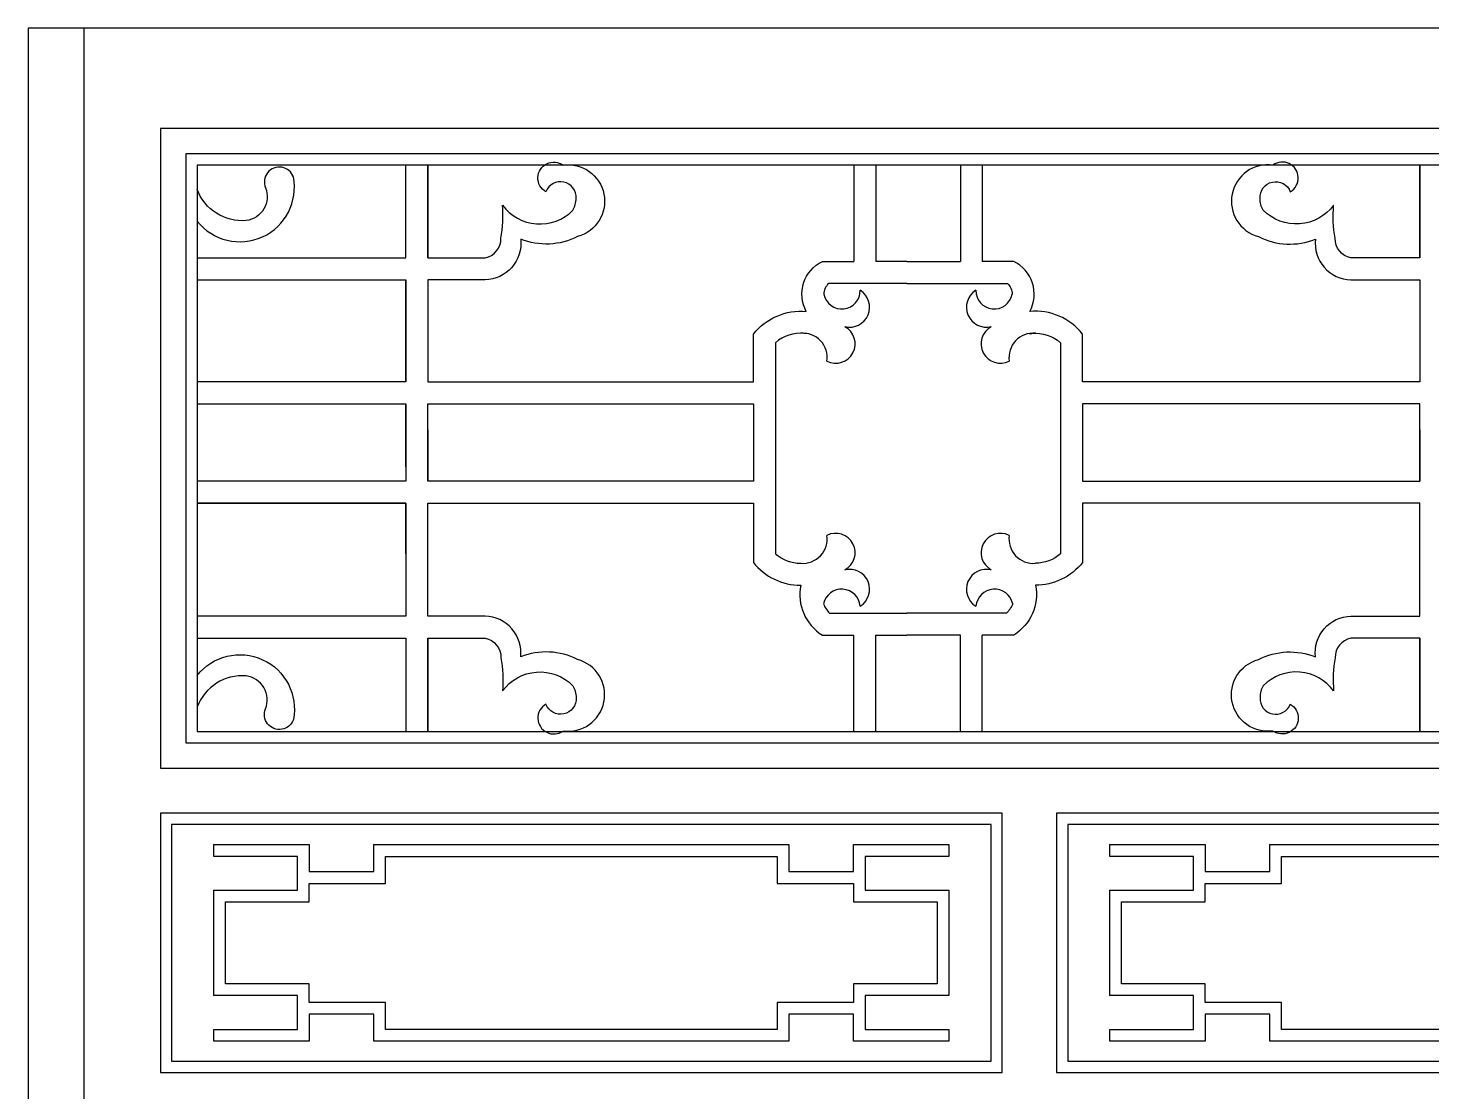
# Model space of a CAD drawing. Extents: x -66030 to 95157, y -13132 to 45879.
# Drawn here: x 39229 to 40480, y 42067 to 43015 of the extents above; entities that cross this region are included whole.
import ezdxf

# ---------------------------------------------------------------- set-up
doc = ezdxf.new("R2010")
doc.units = 0
doc.header["$LTSCALE"] = 100
doc.header["$MEASUREMENT"] = 0
for name, color, linetype in [('3', 11, 'CONTINUOUS'), ('4', 121, 'CONTINUOUS'), ('7', 105, 'CONTINUOUS')]:
    doc.layers.add(name, color=color, linetype=linetype)

msp = doc.modelspace()

# ---------------------------------------------------------------- linework, layer by layer
at = {"layer": '3'}
for p, q in [((39565.4, 42810.5), (39565.4, 42893.2)), ((39584.9, 42810.5), (39584.9, 42893.2)), ((39964.5, 42893.2), (39964.5, 42807.3)), ((39964.5, 42893.2), (39964.5, 42807.3)), ((39984.1, 42893.2), (39984.1, 42807.3)), ((39984.1, 42893.2), (39984.1, 42807.3)), ((40059.5, 42893.2), (40059.5, 42807.3)), ((40059.5, 42893.2), (40059.5, 42807.3)), ((40079, 42893.2), (40079, 42807.3)), ((40079, 42893.2), (40079, 42807.3)), ((40468.9, 42810.5), (40468.9, 42893.2)), ((39565.4, 42700), (39565.4, 42790.9)), ((39565.4, 42624.3), (39565.4, 42680.4)), ((39584.9, 42624.3), (39584.9, 42680.4)), ((40468.9, 42624.3), (40468.9, 42680.4)), ((39565.4, 42657.3), (39565.4, 42611.6)), ((39584.9, 42657.3), (39584.9, 42611.6)), ((40468.9, 42657.3), (40468.9, 42611.6)), ((39565.4, 42592), (39565.4, 42491.1)), ((39565.4, 42471.5), (39565.4, 42388.4)), ((39584.9, 42471.5), (39584.9, 42388.4)), ((39964.5, 42388.4), (39964.5, 42474.3)), ((39964.5, 42388.4), (39964.5, 42474.3)), ((39984.1, 42388.4), (39984.1, 42474.3)), ((39984.1, 42388.4), (39984.1, 42474.3)), ((40059.5, 42388.4), (40059.5, 42474.3)), ((40059.5, 42388.4), (40059.5, 42474.3)), ((40079, 42388.4), (40079, 42474.3)), ((40079, 42388.4), (40079, 42474.3)), ((40468.9, 42471.5), (40468.9, 42388.4))]:
    msp.add_line(p, q, dxfattribs=at)
for points in [[(40628.8, 42903.2), (39369.4, 42903.2), (39369.4, 42378.4), (40628.8, 42378.4)], [(39379.4, 42810.5), (39565.4, 42810.5), (39565.4, 42893.2)], [(40011.8, 42807.3), (39984.1, 42807.3)], [(40011.8, 42807.3), (40059.5, 42807.3)], [(39379.4, 42790.9), (39565.4, 42790.9), (39565.4, 42700), (39379.4, 42700)], [(39379.4, 42680.4), (39565.4, 42680.4), (39565.4, 42611.6), (39379.4, 42611.6)], [(39875.1, 42680.4), (39875.1, 42611.6)], [(40168.4, 42680.4), (40168.4, 42611.6)], [(39565.4, 42546.6), (39565.4, 42592), (39379.4, 42592)], [(39379.4, 42592), (39565.4, 42592), (39565.4, 42491.1), (39379.4, 42491.1)], [(39379.4, 42471.5), (39565.4, 42471.5), (39565.4, 42388.8)], [(39984.1, 42474.3), (40011.8, 42474.3)], [(40059.5, 42474.3), (40011.8, 42474.3)], [(39394.3, 42287.5), (39479.1, 42287.5), (39479.1, 42263.5), (39536.9, 42263.5), (39536.9, 42287.5), (39906.6, 42287.5), (39906.6, 42263.5), (39964.4, 42263.5), (39964.4, 42287.5), (40049.2, 42287.5), (40049.2, 42277), (39974.8, 42277), (39974.8, 42246.9), (40049.2, 42246.9), (40049.2, 42153.1), (39974.8, 42153.1), (39974.8, 42122.9), (40049.2, 42122.9), (40049.2, 42112.5), (39964.4, 42112.5), (39964.4, 42136.5), (39906.6, 42136.5), (39906.6, 42112.5), (39536.9, 42112.5), (39536.9, 42136.5), (39479.1, 42136.5), (39479.1, 42112.5), (39394.3, 42112.5), (39394.3, 42122.9), (39468.7, 42122.9), (39468.7, 42153.1), (39394.3, 42153.1), (39394.3, 42246.9), (39468.7, 42246.9), (39468.7, 42277), (39394.3, 42277), (39394.3, 42287.5)], [(40192.7, 42287.5), (40277.5, 42287.5), (40277.5, 42263.5), (40335.3, 42263.5), (40335.3, 42287.5), (40922.3, 42287.5)], [(40922.3, 42112.5), (40335.3, 42112.5), (40335.3, 42136.5), (40277.5, 42136.5), (40277.5, 42112.5), (40192.7, 42112.5), (40192.7, 42122.9), (40267.1, 42122.9), (40267.1, 42153.1), (40192.7, 42153.1), (40192.7, 42246.9), (40267.1, 42246.9), (40267.1, 42277), (40192.7, 42277), (40192.7, 42287.5)], [(39547.3, 42122.9), (39547.3, 42146.9), (39479.1, 42146.9), (39479.1, 42163.5), (39404.8, 42163.5), (39404.8, 42236.4), (39479.1, 42236.4), (39479.1, 42253), (39547.3, 42253), (39547.3, 42277), (39896.2, 42277), (39896.2, 42253), (39964.4, 42253), (39964.4, 42236.4), (40038.7, 42236.4), (40038.7, 42163.5), (39964.4, 42163.5), (39964.4, 42146.9), (39896.2, 42146.9), (39896.2, 42122.9), (39547.3, 42122.9)], [(40345.7, 42122.9), (40345.7, 42146.9), (40277.5, 42146.9), (40277.5, 42163.5), (40203.2, 42163.5), (40203.2, 42236.4), (40277.5, 42236.4), (40277.5, 42253), (40345.7, 42253), (40345.7, 42277), (40911.8, 42277), (40911.8, 42253), (40980, 42253), (40980, 42236.4), (41054.4, 42236.4), (41054.4, 42163.5), (40980, 42163.5), (40980, 42146.9), (40911.8, 42146.9), (40911.8, 42122.9), (40345.7, 42122.9)]]:
    msp.add_lwpolyline(points, dxfattribs=at)
for points in [[(39584.9, 42893.2), (39584.9, 42810.5), (39636, 42810.5, 0.367908), (39650.1, 42827.9, 0.068182), (39651.5, 42857.5, 0.460724), (39714.2, 42852.9, 0.132159), (39717.1, 42863.5, 0.853629), (39690.1, 42869.4, -1.048595), (39705.5, 42893.2, -0.938529), (39718.4, 42829.5, -0.218951), (39667.7, 42827.2, -0.442799), (39636, 42790.9), (39584.9, 42790.9), (39584.9, 42745.5), (39584.9, 42700), (39875.1, 42700), (39875.1, 42742.6, -0.253543), (39922.2, 42762.7, -0.425822), (39936.5, 42807.3), (39964.5, 42807.3)], [(40468.9, 42893.2), (40468.9, 42810.5), (40407.5, 42810.5, -0.367908), (40393.5, 42827.9, -0.068182), (40392.1, 42857.5, -0.460724), (40329.4, 42852.9, -0.132159), (40326.5, 42863.5, -0.853629), (40353.5, 42869.4, 1.048595), (40338, 42893.2, 0.938529), (40325.1, 42829.5, 0.218951), (40375.9, 42827.2, 0.442799), (40407.5, 42790.9), (40468.9, 42790.9), (40468.9, 42745.5), (40468.9, 42700), (40168.4, 42700), (40168.4, 42742.6, 0.253543), (40121.4, 42762.7, 0.425822), (40107, 42807.3), (40079, 42807.3)], [(39379.4, 42843.3, 0.785985), (39465.2, 42882.6, 1.027751), (39440.4, 42873, -0.485808), (39423.2, 42843.7, -0.332635), (39379.4, 42871.3)], [(40011.8, 42787.7), (39942.2, 42787.7, 0.213384), (39937.9, 42778.1)], [(40011.8, 42787.7), (40101.4, 42787.7, -0.213384), (40105.7, 42778.1)], [(39922.7, 42743.1, -0.030523), (39920.3, 42743.2, 0.205976), (39894.7, 42734.9), (39894.7, 42546.7, 0.181845), (39917.2, 42538.3)], [(40120.8, 42743.1, 0.030523), (40123.2, 42743.2, -0.205976), (40148.8, 42734.9), (40148.8, 42546.7, -0.181845), (40126.4, 42538.3)], [(39584.9, 42388.8), (39584.9, 42471.5), (39636, 42471.5, -0.367908), (39650.1, 42454.1, -0.068182), (39651.5, 42424.5, -0.460724), (39714.2, 42429.2, -0.132159), (39717.1, 42418.5, -0.853629), (39690.1, 42412.7, 1.048595), (39705.5, 42388.8, 0.938529), (39718.4, 42452.5, 0.218951), (39667.7, 42454.8, 0.442799), (39636, 42491.1), (39584.9, 42491.1), (39584.9, 42491.1), (39584.9, 42592), (39875.1, 42592), (39875.1, 42539, 0.228933), (39917.2, 42518.7, 0.313834), (39936.5, 42474.3), (39964.5, 42474.3)], [(40468.9, 42388.8), (40468.9, 42471.5), (40407.5, 42471.5, 0.367908), (40393.5, 42454.1, 0.068182), (40392.1, 42424.5, 0.460724), (40329.4, 42429.2, 0.132159), (40326.5, 42418.5, 0.853629), (40353.5, 42412.7, -1.048595), (40338, 42388.8, -0.938529), (40325.1, 42452.5, -0.218951), (40375.9, 42454.8, -0.442799), (40407.5, 42491.1), (40468.9, 42491.1), (40468.9, 42491.1), (40468.9, 42592), (40168.4, 42592), (40168.4, 42539, -0.228933), (40126.4, 42518.7, -0.313834), (40107, 42474.3), (40079, 42474.3)], [(39937.5, 42502.1, 0.110096), (39943, 42493.9), (40011.8, 42493.9)], [(40106.1, 42502.1, -0.110096), (40100.5, 42493.9), (40011.8, 42493.9)], [(39379.4, 42438.3, -0.785985), (39465.2, 42399, -1.027751), (39440.4, 42408.6, 0.485808), (39423.2, 42437.9, 0.332635), (39379.4, 42410.3)]]:
    msp.add_lwpolyline(points, format="xyb", dxfattribs=at)
for points in [[(39584.9, 42680.4), (39875.1, 42680.4), (39875.1, 42611.6), (39584.9, 42611.6)], [(40468.9, 42680.4), (40168.4, 42680.4), (40168.4, 42611.6), (40468.9, 42611.6)], [(40086.8, 42305.5), (39356.7, 42305.5), (39356.7, 42094.4), (40086.8, 42094.4)], [(41102.4, 42305.5), (40155.1, 42305.5), (40155.1, 42094.4), (41102.4, 42094.4)]]:
    msp.add_lwpolyline(points, close=True, dxfattribs=at)
for centre, radius, start, end in [((39953.9, 42781.2), 16.3, 191.0979, 1.4081), ((39960.8, 42766.5), 17.8, 256.3549, 58.1238), ((40082.7, 42766.5), 17.8, 121.8762, 283.6451), ((40089.7, 42781.2), 16.3, 178.5919, 348.9021), ((39919.1, 42721.7), 21.7, 351.3276, 95.0354), ((39948.4, 42733.9), 17.3, 243.1815, 61.6872), ((40095.2, 42733.9), 17.3, 118.3128, 296.8185), ((40124.5, 42721.7), 21.7, 84.9646, 188.6724), ((39919.1, 42559.9), 21.7, 264.9646, 8.6724), ((39948.4, 42547.7), 17.3, 298.3128, 116.8185), ((40095.2, 42547.7), 17.3, 63.1815, 241.6872), ((40124.5, 42559.9), 21.7, 171.3276, 275.0354), ((39960.8, 42515.1), 17.8, 301.8762, 103.6451), ((40082.7, 42515.1), 17.8, 76.3549, 238.1238), ((39953.7, 42498.6), 16.6, 4.924, 167.5521), ((40089.9, 42498.6), 16.6, 12.4479, 175.076)]:
    msp.add_arc(centre, radius, start, end, dxfattribs=at)
at = {"layer": '4'}
msp.add_lwpolyline([(40628.8, 43015.3), (39228.8, 43015.3), (39228.8, 39315.3), (39652, 39315.3)], dxfattribs=at)
at = {"layer": '7'}
msp.add_line((39278.7, 39315.3), (39278.7, 43015.3), dxfattribs=at)
for points in [[(40628.8, 42925.8), (39346.7, 42925.8), (39346.7, 42355.8), (40628.8, 42355.8)], [(40628.8, 42893.2), (39379.4, 42893.2), (39379.4, 42388.4), (40628.8, 42388.4)]]:
    msp.add_lwpolyline(points, dxfattribs=at)
for points in [[(40096.8, 42315.5), (39346.7, 42315.5), (39346.7, 42084.4), (40096.8, 42084.4)], [(41112.4, 42315.5), (40145.1, 42315.5), (40145.1, 42084.4), (41112.4, 42084.4)]]:
    msp.add_lwpolyline(points, close=True, dxfattribs=at)

doc.saveas('drawing.dxf')
